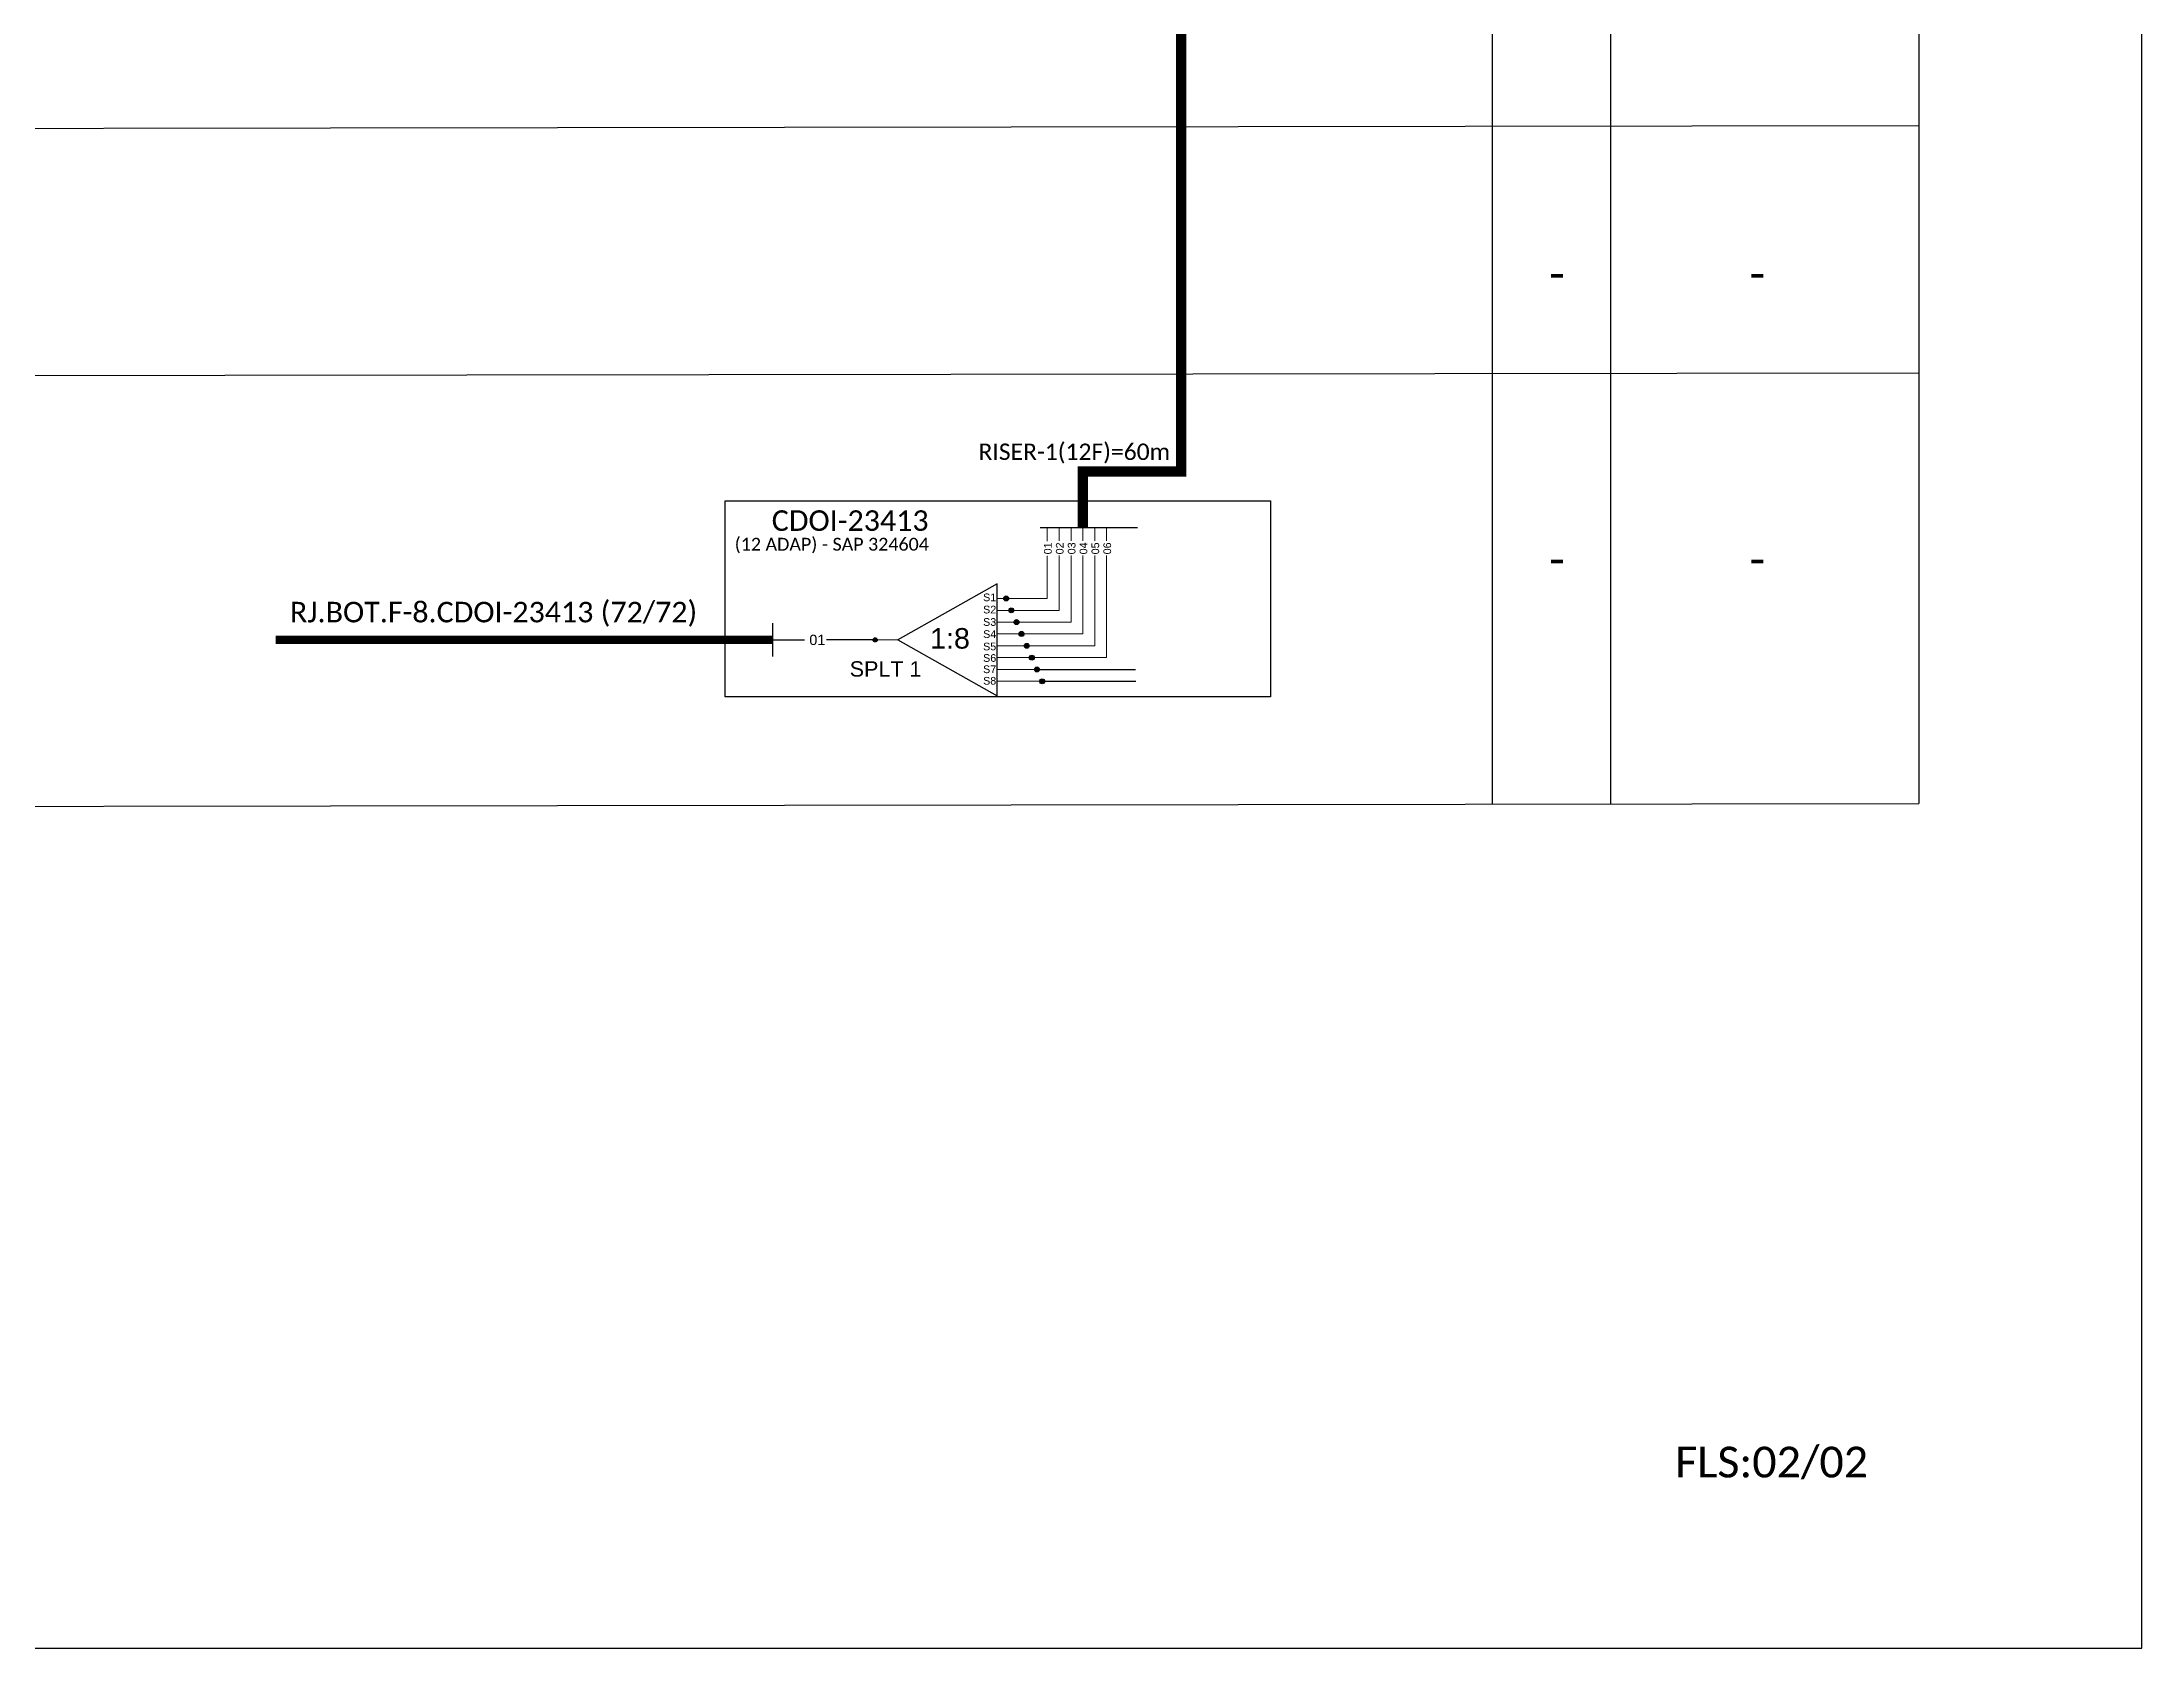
# Model space of a CAD drawing. Header units: metres. Extents: x -1286 to 457, y -500 to 94.
# Drawn here: x 252.2 to 456.9, y -499.8 to -343.2 of the extents above; entities that cross this region are included whole.
import ezdxf
from ezdxf.enums import TextEntityAlignment as Align

# ---------------------------------------------------------------- set-up
doc = ezdxf.new("R2010")
doc.units = ezdxf.units.M
doc.styles.add('ARIAL', font='arial.ttf')
doc.styles.add('WMF-Calibri0', font='calibri.ttf')
doc.linetypes.add('RESERVA', pattern='A,0.5,-0.15,["RESERVA",Standard,S=0.18,R=0,X=0,Y=-0.1],-1.3', length=1.95)

# ---------------------------------------------------------------- blocks, each defined once
blk = doc.blocks.new('SPLT_1-8_DIV_DIR')
h = blk.add_hatch(color=3)
h.dxf.hatch_style = 1
edge = h.paths.add_edge_path()
edge.add_arc((12.77, 4.04), 0.242, 0, 360)
h = blk.add_hatch(color=3)
h.dxf.hatch_style = 1
edge = h.paths.add_edge_path()
edge.add_arc((13.27, 2.88), 0.242, 0, 360)
h = blk.add_hatch(color=3)
h.dxf.hatch_style = 1
edge = h.paths.add_edge_path()
edge.add_arc((13.77, 1.73), 0.242, 0, 360)
h = blk.add_hatch(color=3)
h.dxf.hatch_style = 1
edge = h.paths.add_edge_path()
edge.add_arc((14.27, 0.58), 0.242, 0, 360)
h = blk.add_hatch(color=3)
h.dxf.hatch_style = 1
edge = h.paths.add_edge_path()
edge.add_arc((14.77, -0.58), 0.242, 0, 360)
h = blk.add_hatch(color=3)
h.dxf.hatch_style = 1
edge = h.paths.add_edge_path()
edge.add_arc((15.27, -1.73), 0.242, 0, 360)
h = blk.add_hatch(color=3)
h.dxf.hatch_style = 1
edge = h.paths.add_edge_path()
edge.add_arc((15.77, -2.88), 0.242, 0, 360)
h = blk.add_hatch(color=3)
h.dxf.hatch_style = 1
edge = h.paths.add_edge_path()
edge.add_arc((16.27, -4.04), 0.242, 0, 360)
at = {"color": 1}
blk.add_lwpolyline([(11.89, 5.45), (2.22, 0), (11.89, -5.45), (11.89, 5.45)], dxfattribs=at)
at = {"color": 7, "lineweight": 0}
for points in [[(12.77, 4.04), (11.89, 4.04)], [(11.89, 2.88), (13.27, 2.88)], [(11.89, 1.73), (13.77, 1.73)], [(11.89, 0.58), (14.27, 0.58)], [(11.89, -0.58), (14.77, -0.58)], [(11.89, -1.73), (15.27, -1.73)], [(11.89, -2.88), (15.77, -2.88)], [(11.89, -4.04), (16.27, -4.04)]]:
    blk.add_lwpolyline(points, dxfattribs=at)
at = {"color": 1, "lineweight": 0}
blk.add_lwpolyline([(2.22, 0), (0, 0)], dxfattribs=at)
at = {"color": 3}
for centre in [(12.77, 4.04), (13.27, 2.88), (13.77, 1.73), (14.27, 0.58), (14.77, -0.58), (15.27, -1.73), (15.77, -2.88), (16.27, -4.04)]:
    blk.add_circle(centre, 0.242, dxfattribs=at)
at = {"color": 1, "style": 'ARIAL'}
for s, height, p in [('S1', 0.75, (10.52, 3.77)), ('S2', 0.75, (10.52, 2.58)), ('S3', 0.75, (10.52, 1.37)), ('1:8', 2, (5.35, -0.85)), ('S4', 0.75, (10.52, 0.19)), ('S5', 0.75, (10.52, -1.02)), ('S6', 0.75, (10.52, -2.14)), ('S7', 0.75, (10.52, -3.24)), ('S8', 0.75, (10.52, -4.36))]:
    blk.add_text(s, height=height, dxfattribs=at).set_placement(p)

msp = doc.modelspace()

# ---------------------------------------------------------------- hatches: boundary and pattern name
h = msp.add_hatch(color=3)
h.dxf.hatch_style = 1
edge = h.paths.add_edge_path()
edge.add_arc((333.46, -401.53), 0.205, 0, 360)

# ---------------------------------------------------------------- linework, layer by layer
at = {"color": 8, "linetype": 'RESERVA', "ltscale": 4}
for p, q in [((349.47, -404.41), (358.84, -404.41)), ((349.97, -405.56), (358.86, -405.56))]:
    msp.add_line(p, q, dxfattribs=at)
msp.add_lwpolyline([(-384.06, -499.81), (456.94, -499.81), (456.94, 94.19), (-384.06, 94.19)], close=True)
for points in [[(393.61, -70.65), (393.61, -417.49)], [(405.18, -417.49), (405.18, -70.65)], [(435.2, -70.65), (435.2, -417.49)], [(81.28, -351.9), (435.2, -351.4)], [(81.28, -375.98), (435.2, -375.48)], [(81.28, -417.99), (435.2, -417.49)]]:
    msp.add_lwpolyline(points)
at = {"color": 5, "const_width": 1}
msp.add_lwpolyline([(353.71, -390.58), (353.71, -385.11), (363.28, -385.11), (363.28, -139.61)], dxfattribs=at)
at = {"color": 1}
msp.add_lwpolyline([(318.85, -387.98), (371.98, -387.98), (371.98, -407.09), (318.85, -407.09)], close=True, dxfattribs=at)
at = {"color": 5}
msp.add_lwpolyline([(349.55, -390.58), (359.03, -390.58)], dxfattribs=at)
at = {"color": 5, "lineweight": 0}
for points in [[(350.24, -390.58), (350.24, -391.9)], [(351.4, -390.58), (351.4, -391.86)], [(352.55, -390.58), (352.55, -391.87)], [(353.71, -390.58), (353.71, -391.86)], [(354.87, -390.58), (354.87, -391.86)], [(356.02, -390.58), (356.02, -391.87)], [(350.24, -393.32), (350.24, -397.49), (346.47, -397.49)], [(346.97, -398.65), (351.4, -398.65), (351.4, -393.29)], [(347.47, -399.8), (352.55, -399.8), (352.55, -393.29)], [(347.97, -400.95), (353.71, -400.95), (353.71, -393.29)], [(348.47, -402.1), (354.87, -402.1), (354.87, -393.29)], [(348.97, -403.26), (356.02, -403.26), (356.02, -393.29)]]:
    msp.add_lwpolyline(points, dxfattribs=at)
at = {"color": 1, "const_width": 0.8}
msp.add_lwpolyline([(275.03, -401.53), (323.49, -401.53)], dxfattribs=at)
at = {"color": 1}
msp.add_lwpolyline([(323.49, -403.16), (323.49, -399.9)], dxfattribs=at)
at = {"color": 3}
for points in [[(323.49, -401.53), (326.57, -401.53)], [(333.46, -401.53), (328.72, -401.53)]]:
    msp.add_lwpolyline(points, dxfattribs=at)
msp.add_circle((333.46, -401.53), 0.205, dxfattribs=at)
msp.add_circle((333.46, -401.53), 0.205, dxfattribs=at)

# ---------------------------------------------------------------- block references
msp.add_blockref('SPLT_1-8_DIV_DIR', (333.46, -401.53))

# ---------------------------------------------------------------- texts
at = {"color": 7}
for s, height, style, p in [('-', 3.24, 'WMF-Calibri0', (399.14, -367.46)), ('-', 3.24, 'WMF-Calibri0', (418.68, -367.46)), ('-', 3.24, 'WMF-Calibri0', (399.14, -395.32)), ('-', 3.24, 'WMF-Calibri0', (418.68, -395.32)), ('SPLT 1', 1.5, 'ARIAL', (330.98, -405.11))]:
    msp.add_text(s, height=height, dxfattribs=dict(at, style=style)).set_placement(p)
at = {"color": 5, "style": 'WMF-Calibri0'}
msp.add_text('RISER-1(12F)=60m', height=1.6, dxfattribs=at).set_placement((343.53, -383.99))
at = {"color": 1, "style": 'WMF-Calibri0'}
for s, p in [('CDOI-23413', (323.38, -390.9)), ('RJ.BOT.F-8.CDOI-23413 (72/72)', (276.42, -399.82))]:
    msp.add_text(s, height=2, dxfattribs=at).set_placement(p)
msp.add_text('(12 ADAP) - SAP 324604', height=1.25, dxfattribs=at).set_placement((329.23, -392.83), align=Align.CENTER)
at = {"style": 'ARIAL'}
for s, p in [('01', (350.29, -392.61)), ('02', (351.45, -392.61)), ('03', (352.61, -392.61)), ('04', (353.76, -392.61)), ('05', (354.92, -392.61)), ('06', (356.08, -392.61))]:
    msp.add_text(s, height=0.75, rotation=90, dxfattribs=at).set_placement(p, align=Align.MIDDLE_CENTER)
msp.add_text('01', height=1, dxfattribs=at).set_placement((327.82, -401.53), align=Align.MIDDLE_CENTER)
at = {"style": 'WMF-Calibri0'}
msp.add_text('FLS:02/02', height=3, dxfattribs=at).set_placement((411.44, -483.18))

doc.saveas('drawing.dxf')
